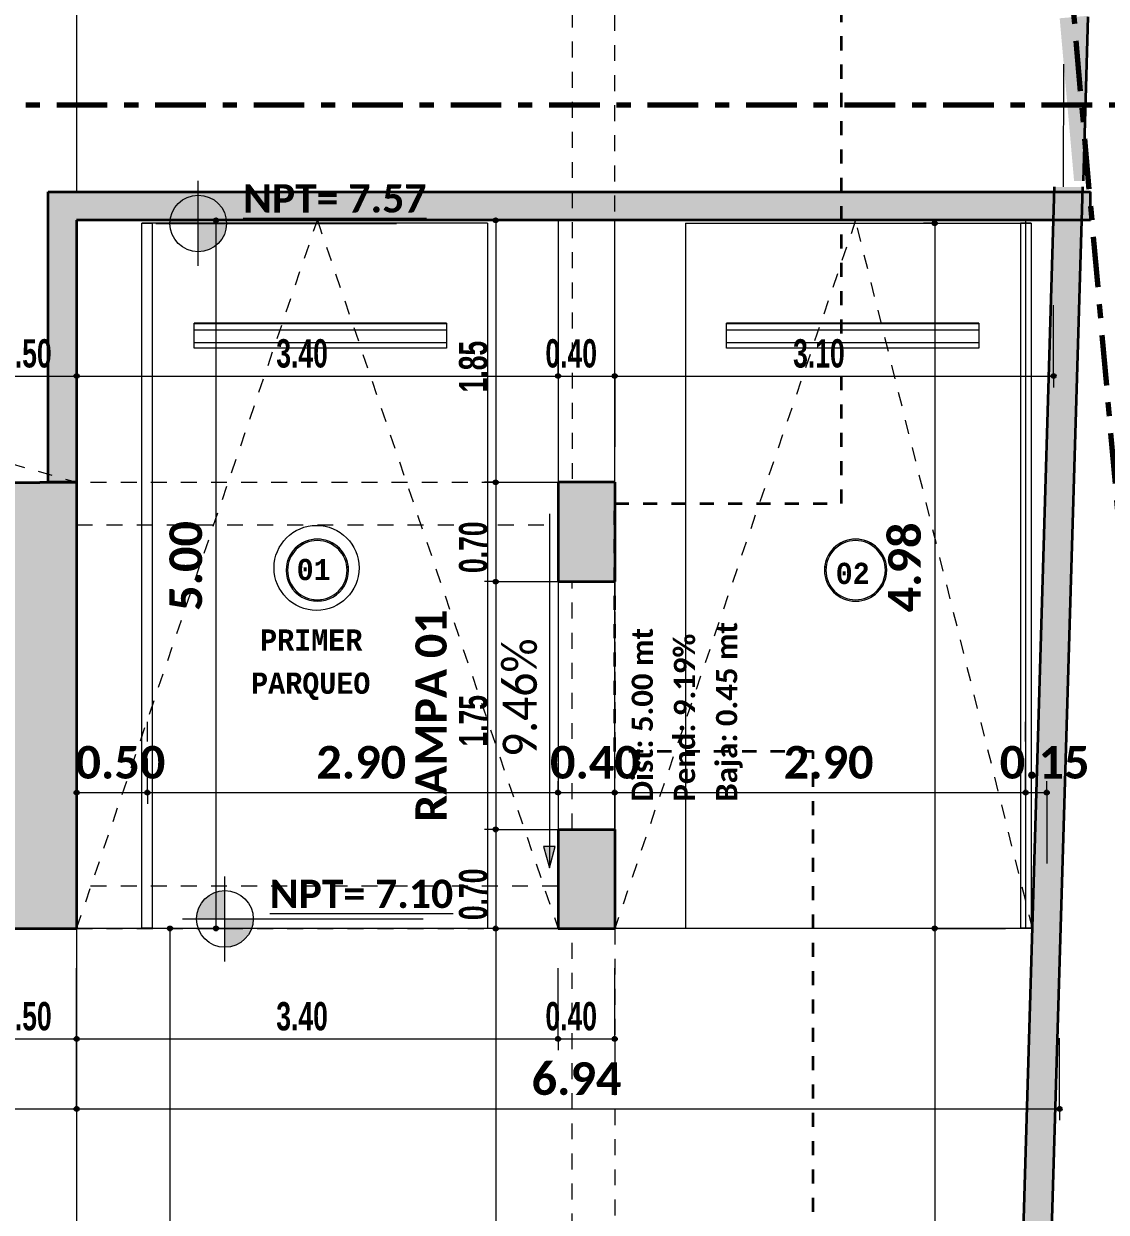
# Model space of a CAD drawing. Header units: metres. Extents: x -144 to 1000, y -717 to 29.
# Drawn here: x 423.21 to 430.85, y -562.43 to -554.04 of the extents above; entities that cross this region are included whole.
import ezdxf

# ---------------------------------------------------------------- set-up
doc = ezdxf.new("R2010")
doc.units = ezdxf.units.M
for name, pattern in [('Basculante', [0.11625, 0.075, -0.04125]), ('basculante modificado', [0.18, 0.1125, -0.0675]), ('Dash Dot 3_16_', [0.595313, 0.357187, -0.119063, 0, -0.119063]), ('Derribado', [0.36, 0.24, -0.12])]:
    doc.linetypes.add(name, pattern=pattern)
doc.layers.get('0').update_dxf_attribs({"color": 1})
for name, color, linetype, lineweight in [('A-ANNO-DIMS', 1, 'Continuous', 9), ('A-DETL', 1, 'Continuous', 9), ('A-DETL-THIN', 1, 'Continuous', 9), ('A-FLOR', 2, 'Continuous', 9), ('A-WALL', 4, 'Continuous', 9), ('C-PRKG', 2, 'Continuous', 9), ('G-ANNO-DIMS', 1, 'Continuous', 9), ('G-ANNO-SYMB', 1, 'Continuous', 9), ('G-ANNO-TEXT', 2, 'Continuous', 9), ('S-COLS', 7, 'Continuous', 9)]:
    doc.layers.add(name, color=color, linetype=linetype, lineweight=lineweight)
doc.layers.add('A-WALL-PATT', color=7, linetype='Continuous', lineweight=35, true_color=0x9c9c9c)
doc.styles.add('Britannic Bold_B_3', font='', dxfattribs={"width": 0.7})
doc.styles.add('Calibri', font='calibri.ttf', dxfattribs={"width": 0.9, "height": 0.24})
doc.styles.add('Calibri_B', font='calibrib.ttf', dxfattribs={"height": 0.165})
doc.styles.add('Calibri_B_1', font='calibrib.ttf', dxfattribs={"height": 0.135})
doc.styles.add('Calibri_B_2', font='calibrib.ttf', dxfattribs={"height": 0.135})
doc.styles.add('Calibri_B_5', font='calibrib.ttf', dxfattribs={"height": 0.66})
doc.styles.add('Courier New_B', font='courbd.ttf', dxfattribs={"height": 0.1125})
doc.styles.get('Britannic Bold_B_3').set_extended_font_data('Britannic Bold', bold=True)

# ---------------------------------------------------------------- blocks, each defined once
blk = doc.blocks.new('Y')
at = {"layer": 'A-ANNO-DIMS', "lineweight": 25, "true_color": 0x004080}
h = blk.add_hatch(color=156, dxfattribs=at)
edge = h.paths.add_edge_path()
edge.add_arc((413.7295, -494.9429), 0.015, 0, 360)
at = {"layer": 'A-ANNO-DIMS', "lineweight": 25, "true_color": 0x00592d}
h = blk.add_hatch(color=118, dxfattribs=at)
edge = h.paths.add_edge_path()
edge.add_arc((415.7046, -494.9429), 0.015, 0, 360)
at = {"layer": 'A-ANNO-DIMS', "lineweight": 25, "true_color": 0x004080}
h = blk.add_hatch(color=156, dxfattribs=at)
edge = h.paths.add_edge_path()
edge.add_arc((418.8035, -494.9636), 0.015, 0, 360)
at = {"layer": 'A-ANNO-DIMS', "lineweight": 25, "true_color": 0x00592d}
h = blk.add_hatch(color=118, dxfattribs=at)
edge = h.paths.add_edge_path()
edge.add_arc((412.7448, -496.0422), 0.015, 0, 360)
h = blk.add_hatch(color=118, dxfattribs=at)
edge = h.paths.add_edge_path()
edge.add_arc((412.7448, -496.0422), 0.015, 0, 360)
h = blk.add_hatch(color=118, dxfattribs=at)
edge = h.paths.add_edge_path()
edge.add_arc((416.1448, -496.0422), 0.015, 0, 360)
h = blk.add_hatch(color=118, dxfattribs=at)
edge = h.paths.add_edge_path()
edge.add_arc((416.1448, -496.0422), 0.015, 0, 360)
h = blk.add_hatch(color=118, dxfattribs=at)
edge = h.paths.add_edge_path()
edge.add_arc((416.5448, -496.0422), 0.015, 0, 360)
h = blk.add_hatch(color=118, dxfattribs=at)
edge = h.paths.add_edge_path()
edge.add_arc((416.5448, -496.0422), 0.015, 0, 360)
h = blk.add_hatch(color=118, dxfattribs=at)
edge = h.paths.add_edge_path()
edge.add_arc((419.6425, -496.0422), 0.015, 0, 360)
h = blk.add_hatch(color=118, dxfattribs=at)
edge = h.paths.add_edge_path()
edge.add_arc((415.7046, -496.7929), 0.015, 0, 360)
h = blk.add_hatch(color=118, dxfattribs=at)
edge = h.paths.add_edge_path()
edge.add_arc((415.7046, -496.7929), 0.015, 0, 360)
h = blk.add_hatch(color=118, dxfattribs=at)
edge = h.paths.add_edge_path()
edge.add_arc((415.7046, -497.494), 0.015, 0, 360)
h = blk.add_hatch(color=118, dxfattribs=at)
edge = h.paths.add_edge_path()
edge.add_arc((415.7046, -497.494), 0.015, 0, 360)
at = {"layer": 'A-ANNO-DIMS', "lineweight": 25, "true_color": 0x004080}
h = blk.add_hatch(color=156, dxfattribs=at)
edge = h.paths.add_edge_path()
edge.add_arc((412.7447, -498.983), 0.015, 0, 360)
h = blk.add_hatch(color=156, dxfattribs=at)
edge = h.paths.add_edge_path()
edge.add_arc((413.2448, -498.983), 0.015, 0, 360)
h = blk.add_hatch(color=156, dxfattribs=at)
edge = h.paths.add_edge_path()
edge.add_arc((413.2448, -498.983), 0.015, 0, 360)
h = blk.add_hatch(color=156, dxfattribs=at)
edge = h.paths.add_edge_path()
edge.add_arc((416.1448, -498.983), 0.015, 0, 360)
h = blk.add_hatch(color=156, dxfattribs=at)
edge = h.paths.add_edge_path()
edge.add_arc((416.1448, -498.983), 0.015, 0, 360)
h = blk.add_hatch(color=156, dxfattribs=at)
edge = h.paths.add_edge_path()
edge.add_arc((416.5448, -498.983), 0.015, 0, 360)
h = blk.add_hatch(color=156, dxfattribs=at)
edge = h.paths.add_edge_path()
edge.add_arc((416.5448, -498.983), 0.015, 0, 360)
h = blk.add_hatch(color=156, dxfattribs=at)
edge = h.paths.add_edge_path()
edge.add_arc((419.4448, -498.983), 0.015, 0, 360)
h = blk.add_hatch(color=156, dxfattribs=at)
edge = h.paths.add_edge_path()
edge.add_arc((419.4448, -498.983), 0.015, 0, 360)
h = blk.add_hatch(color=156, dxfattribs=at)
edge = h.paths.add_edge_path()
edge.add_arc((419.5941, -498.983), 0.015, 0, 360)
at = {"layer": 'A-ANNO-DIMS', "lineweight": 25, "true_color": 0x00592d}
h = blk.add_hatch(color=118, dxfattribs=at)
edge = h.paths.add_edge_path()
edge.add_arc((415.7046, -499.244), 0.015, 0, 360)
h = blk.add_hatch(color=118, dxfattribs=at)
edge = h.paths.add_edge_path()
edge.add_arc((415.7046, -499.244), 0.015, 0, 360)
at = {"layer": 'A-ANNO-DIMS', "lineweight": 25, "true_color": 0x004080}
h = blk.add_hatch(color=156, dxfattribs=at)
edge = h.paths.add_edge_path()
edge.add_arc((413.4049, -499.9429), 0.015, 0, 360)
h = blk.add_hatch(color=156, dxfattribs=at)
edge = h.paths.add_edge_path()
edge.add_arc((413.7295, -499.9429), 0.015, 0, 360)
at = {"layer": 'A-ANNO-DIMS', "lineweight": 25, "true_color": 0x00592d}
h = blk.add_hatch(color=118, dxfattribs=at)
edge = h.paths.add_edge_path()
edge.add_arc((415.7046, -499.9439), 0.015, 0, 360)
h = blk.add_hatch(color=118, dxfattribs=at)
edge = h.paths.add_edge_path()
edge.add_arc((415.7046, -499.9439), 0.015, 0, 360)
at = {"layer": 'A-ANNO-DIMS', "lineweight": 25, "true_color": 0x004080}
h = blk.add_hatch(color=156, dxfattribs=at)
edge = h.paths.add_edge_path()
edge.add_arc((418.8035, -499.9429), 0.015, 0, 360)
h = blk.add_hatch(color=156, dxfattribs=at)
edge = h.paths.add_edge_path()
edge.add_arc((418.8035, -499.9429), 0.015, 0, 360)
at = {"layer": 'A-ANNO-DIMS', "lineweight": 25, "true_color": 0x00592d}
h = blk.add_hatch(color=118, dxfattribs=at)
edge = h.paths.add_edge_path()
edge.add_arc((412.7447, -500.7222), 0.015, 0, 360)
h = blk.add_hatch(color=118, dxfattribs=at)
edge = h.paths.add_edge_path()
edge.add_arc((412.7447, -500.7222), 0.015, 0, 360)
h = blk.add_hatch(color=118, dxfattribs=at)
edge = h.paths.add_edge_path()
edge.add_arc((416.1448, -500.7222), 0.015, 0, 360)
h = blk.add_hatch(color=118, dxfattribs=at)
edge = h.paths.add_edge_path()
edge.add_arc((416.1448, -500.7222), 0.015, 0, 360)
h = blk.add_hatch(color=118, dxfattribs=at)
edge = h.paths.add_edge_path()
edge.add_arc((416.5448, -500.7222), 0.015, 0, 360)
at = {"layer": 'A-ANNO-DIMS', "lineweight": 25, "true_color": 0x004080}
h = blk.add_hatch(color=156, dxfattribs=at)
edge = h.paths.add_edge_path()
edge.add_arc((412.7447, -501.2166), 0.015, 0, 360)
h = blk.add_hatch(color=156, dxfattribs=at)
edge = h.paths.add_edge_path()
edge.add_arc((412.7447, -501.2166), 0.015, 0, 360)
h = blk.add_hatch(color=156, dxfattribs=at)
edge = h.paths.add_edge_path()
edge.add_arc((419.6849, -501.2166), 0.015, 0, 360)
at = {"layer": 'A-WALL-PATT', "true_color": 0x747474}
for points in [[(419.8495, -494.6646), (419.8508, -494.6646), (419.8845, -493.4994), (419.8797, -493.4993), (419.6855, -493.5165), (419.7871, -494.6646)], [(419.6941, -499.9429), (419.8495, -494.707), (419.6495, -494.707), (419.4941, -499.9429), (419.6875, -499.9429)], [(412.7447, -496.7929), (412.7447, -494.7429), (412.5447, -494.7429), (412.5447, -496.7929)], [(419.3631, -511.0971), (419.6941, -499.9429), (419.4941, -499.9429), (419.1632, -511.0912)]]:
    blk.add_hatch(color=8, dxfattribs=at).paths.add_polyline_path(points)
h = blk.add_hatch(color=8, dxfattribs=at)
h.paths.add_polyline_path([(419.4941, -494.9429), (419.6425, -494.9429), (419.6484, -494.7429), (412.7447, -494.7429), (412.745, -494.9429), (419.0483, -494.9429)])
h.paths.add_polyline_path([(419.9033, -494.9429), (419.9033, -494.7429), (419.8485, -494.7429), (419.8425, -494.9429), (419.8847, -494.9429)])
at = {"layer": 'G-ANNO-DIMS'}
h = blk.add_hatch(color=256, dxfattribs=at)
edge = h.paths.add_edge_path()
edge.add_line((413.6038, -494.965), (413.4038, -494.965))
edge.add_arc((413.6038, -494.965), 0.2, 90, 180, ccw=False)
edge.add_line((413.6038, -494.765), (413.6038, -494.965))
h = blk.add_hatch(color=256, dxfattribs=at)
edge = h.paths.add_edge_path()
edge.add_line((413.6038, -494.965), (413.8038, -494.965))
edge.add_arc((413.6038, -494.965), 0.2, 270, 360, ccw=False)
edge.add_line((413.6038, -495.165), (413.6038, -494.965))
blk.add_hatch(color=256, dxfattribs=at).paths.add_polyline_path([(416.0826, -499.5149), (416.1228, -499.3649), (416.0424, -499.3649)])
h = blk.add_hatch(color=256, dxfattribs=at)
edge = h.paths.add_edge_path()
edge.add_line((413.7924, -499.8755), (413.5924, -499.8755))
edge.add_arc((413.7924, -499.8755), 0.2, 90, 180, ccw=False)
edge.add_line((413.7924, -499.6755), (413.7924, -499.8755))
h = blk.add_hatch(color=256, dxfattribs=at)
edge = h.paths.add_edge_path()
edge.add_line((413.7924, -499.8755), (413.9924, -499.8755))
edge.add_arc((413.7924, -499.8755), 0.2, 270, 360, ccw=False)
edge.add_line((413.7924, -500.0755), (413.7924, -499.8755))
at = {"layer": 'S-COLS', "true_color": 0x5b5b5b}
h = blk.add_hatch(color=251, dxfattribs=at)
h.paths.add_polyline_path([(398.7447, -507.644), (398.7447, -506.744), (398.2447, -506.744), (398.2447, -507.644)])
h.paths.add_polyline_path([(416.5445, -507.644), (416.5445, -506.744), (416.0445, -506.744), (416.0445, -507.644)])
h.paths.add_polyline_path([(405.9447, -507.6439), (406.4447, -507.6439), (406.4447, -506.7439), (405.9447, -506.7439), (405.9447, -507.5108)])
h.paths.add_polyline_path([(404.1447, -499.9439), (404.1443, -499.444), (402.4445, -499.444), (402.4445, -497.294), (404.1448, -497.294), (404.1443, -496.794), (402.1445, -496.794), (402.1446, -499.9439), (403.9273, -499.9439)])
h.paths.add_polyline_path([(412.4844, -499.9439), (412.4843, -499.9429), (412.4843, -496.7939), (412.2448, -496.7939), (412.2448, -499.9439), (412.4843, -499.9439)])
h.paths.add_polyline_path([(405.9447, -499.9439), (406.4447, -499.9429), (406.4447, -499.0439), (405.9447, -499.0439), (405.9447, -499.9429)])
h.paths.add_polyline_path([(416.5448, -499.9439), (416.5448, -499.9429), (416.1448, -499.9439)])
h.paths.add_polyline_path([(398.7446, -499.9439), (398.7446, -499.244), (398.2446, -499.244), (398.2446, -499.9439)])
h.paths.add_polyline_path([(406.0496, -497.694), (406.4448, -497.694), (406.4448, -496.794), (405.9448, -496.794), (405.9448, -497.694)])
h.paths.add_polyline_path([(398.7445, -497.494), (398.7445, -496.7929), (398.2445, -496.7929), (398.2445, -497.494)])
h.paths.add_polyline_path([(416.4747, -488.794), (416.5447, -488.794), (416.5447, -487.894), (416.0447, -487.894), (416.0447, -488.794), (416.2093, -488.794)])
h.paths.add_polyline_path([(406.0496, -488.794), (406.4447, -488.794), (406.4447, -487.894), (405.9447, -487.894), (405.9447, -488.794)])
h.paths.add_polyline_path([(399.3447, -488.194), (399.3447, -487.694), (398.4447, -487.694), (398.4447, -488.194)])
h = blk.add_hatch(color=251, dxfattribs=at)
h.paths.add_polyline_path([(416.5448, -499.9429), (416.5448, -499.244), (416.1448, -499.244), (416.1448, -499.9429)])
h.paths.add_polyline_path([(412.4843, -499.9429), (412.7448, -499.9429), (412.7447, -496.7939), (412.4843, -496.7939), (412.4843, -498.1098)])
h.paths.add_polyline_path([(416.1448, -497.494), (416.5448, -497.494), (416.5448, -496.7929), (416.1448, -496.7929)])
at = {"layer": 'A-ANNO-DIMS', "color": 156, "true_color": 0x004080}
for p, q in [((413.7295, -494.9429), (413.2295, -494.9429)), ((413.7295, -499.9429), (413.7295, -494.9429)), ((413.7295, -494.9429), (413.8095, -494.9429)), ((418.8035, -494.9636), (418.7235, -494.9636)), ((418.8035, -494.9636), (418.8035, -499.9429)), ((418.8035, -494.9636), (419.3035, -494.9636)), ((412.7447, -498.983), (412.7447, -498.483)), ((416.1448, -498.983), (416.1448, -498.903)), ((416.1448, -498.983), (416.1448, -498.903)), ((416.5448, -498.983), (416.5448, -498.903)), ((416.5448, -498.983), (416.5448, -498.903)), ((419.5941, -498.983), (419.5941, -498.903)), ((412.7447, -498.983), (413.2448, -498.983)), ((412.7447, -498.983), (412.7447, -499.063)), ((413.2448, -498.983), (413.2448, -499.063)), ((413.2448, -498.983), (416.1448, -498.983)), ((413.2448, -498.983), (413.2448, -499.063)), ((416.1448, -498.983), (416.1448, -499.483)), ((416.1448, -498.983), (416.5448, -498.983)), ((416.1448, -498.983), (416.1448, -499.483)), ((416.5448, -498.983), (416.5448, -499.483)), ((416.5448, -498.983), (419.4448, -498.983)), ((416.5448, -498.983), (416.5448, -499.483)), ((419.4448, -498.983), (419.4448, -499.063)), ((419.4448, -498.983), (419.5941, -498.983)), ((419.4448, -498.983), (419.4448, -499.063)), ((419.5941, -498.983), (419.5941, -499.483)), ((413.4049, -499.9429), (412.9049, -499.9429)), ((413.7295, -499.9429), (413.2295, -499.9429)), ((413.4049, -505.9429), (413.4049, -499.9429)), ((413.4049, -499.9429), (413.4849, -499.9429)), ((413.7295, -499.9429), (413.8095, -499.9429)), ((418.8035, -499.9429), (418.7235, -499.9429)), ((418.8035, -499.9429), (418.7235, -499.9429)), ((418.8035, -499.9429), (419.3035, -499.9429)), ((418.8035, -499.9429), (418.8035, -505.9429)), ((418.8035, -499.9429), (419.3035, -499.9429)), ((412.7447, -501.2166), (412.7447, -500.7166)), ((412.7447, -501.2166), (412.7447, -500.7166)), ((419.6849, -501.2166), (419.6849, -500.7166)), ((402.1443, -501.2166), (412.7447, -501.2166)), ((412.7447, -501.2166), (419.6849, -501.2166)), ((412.7447, -501.2166), (412.7447, -501.2966)), ((412.7447, -501.2166), (412.7447, -501.2966)), ((419.6849, -501.2166), (419.6849, -501.2966))]:
    blk.add_line(p, q, dxfattribs=at)
at = {"layer": 'A-ANNO-DIMS', "color": 118, "true_color": 0x00592d}
for p, q in [((415.7046, -494.9429), (415.6246, -494.9429)), ((415.7046, -494.9429), (415.7046, -496.7929)), ((415.7046, -494.9429), (416.2046, -494.9429)), ((419.6425, -496.0422), (419.6425, -495.5422)), ((412.7448, -496.0422), (412.7448, -495.9622)), ((412.7448, -496.0422), (412.7448, -495.9622)), ((416.1448, -496.0422), (416.1448, -495.9622)), ((416.1448, -496.0422), (416.1448, -495.9622)), ((416.5448, -496.0422), (416.5448, -495.9622)), ((416.5448, -496.0422), (416.5448, -495.9622)), ((412.2448, -496.0422), (412.7448, -496.0422)), ((412.7448, -496.0422), (412.7448, -496.5422)), ((412.7448, -496.0422), (416.1448, -496.0422)), ((412.7448, -496.0422), (412.7448, -496.5422)), ((416.1448, -496.0422), (416.1448, -496.5422)), ((416.1448, -496.0422), (416.5448, -496.0422)), ((416.1448, -496.0422), (416.1448, -496.5422)), ((416.5448, -496.0422), (416.5448, -496.5422)), ((416.5448, -496.0422), (419.6425, -496.0422)), ((416.5448, -496.0422), (416.5448, -496.5422)), ((419.6425, -496.0422), (419.6425, -496.1222)), ((415.7046, -496.7929), (415.6246, -496.7929)), ((415.7046, -496.7929), (415.6246, -496.7929)), ((415.7046, -496.7929), (416.2046, -496.7929)), ((415.7046, -496.7929), (415.7046, -497.494)), ((415.7046, -496.7929), (416.2046, -496.7929)), ((415.7046, -497.494), (415.6246, -497.494)), ((415.7046, -497.494), (415.6246, -497.494)), ((415.7046, -497.494), (416.2046, -497.494)), ((415.7046, -497.494), (415.7046, -499.244)), ((415.7046, -497.494), (416.2046, -497.494)), ((415.7046, -499.244), (415.6246, -499.244)), ((415.7046, -499.244), (415.6246, -499.244)), ((415.7046, -499.244), (416.2046, -499.244)), ((415.7046, -499.244), (415.7046, -499.9439)), ((415.7046, -499.244), (416.2046, -499.244)), ((415.7046, -499.9439), (415.6246, -499.9439)), ((415.7046, -499.9439), (415.6246, -499.9439)), ((415.7046, -499.9439), (416.2046, -499.9439)), ((415.7046, -499.9439), (415.7046, -506.744)), ((415.7046, -499.9439), (416.2046, -499.9439)), ((412.7447, -500.7222), (412.7447, -500.2222)), ((412.7447, -500.7222), (412.7447, -500.2222)), ((416.1448, -500.7222), (416.1448, -500.2222)), ((416.1448, -500.7222), (416.1448, -500.2222)), ((416.5448, -500.7222), (416.5448, -500.2222)), ((412.2448, -500.7222), (412.7447, -500.7222)), ((412.7447, -500.7222), (412.7447, -500.8022)), ((412.7447, -500.7222), (416.1448, -500.7222)), ((412.7447, -500.7222), (412.7447, -500.8022)), ((416.1448, -500.7222), (416.1448, -500.8022)), ((416.1448, -500.7222), (416.5448, -500.7222)), ((416.1448, -500.7222), (416.1448, -500.8022)), ((416.5448, -500.7222), (416.5448, -500.8022))]:
    blk.add_line(p, q, dxfattribs=at)
at = {"layer": 'A-ANNO-DIMS', "color": 156, "linetype": 'Derribado', "true_color": 0x004080}
for p, q in [((413.2448, -498.983), (413.2448, -498.483)), ((413.2448, -498.983), (413.2448, -498.483)), ((419.4448, -498.983), (419.4448, -498.483)), ((419.4448, -498.983), (419.4448, -498.483))]:
    blk.add_line(p, q, dxfattribs=at)
at = {"layer": 'A-ANNO-DIMS', "color": 156, "lineweight": 25, "true_color": 0x004080}
for centre in [(413.7295, -494.9429), (418.8035, -494.9636), (412.7447, -498.983), (413.2448, -498.983), (413.2448, -498.983), (416.1448, -498.983), (416.1448, -498.983), (416.5448, -498.983), (416.5448, -498.983), (419.4448, -498.983), (419.4448, -498.983), (419.5941, -498.983), (413.4049, -499.9429), (413.7295, -499.9429), (418.8035, -499.9429), (418.8035, -499.9429), (412.7447, -501.2166), (412.7447, -501.2166), (419.6849, -501.2166)]:
    blk.add_circle(centre, 0.015, dxfattribs=at)
at = {"layer": 'A-ANNO-DIMS', "color": 118, "lineweight": 25, "true_color": 0x00592d}
for centre in [(415.7046, -494.9429), (412.7448, -496.0422), (412.7448, -496.0422), (416.1448, -496.0422), (416.1448, -496.0422), (416.5448, -496.0422), (416.5448, -496.0422), (419.6425, -496.0422), (415.7046, -496.7929), (415.7046, -496.7929), (415.7046, -497.494), (415.7046, -497.494), (415.7046, -499.244), (415.7046, -499.244), (415.7046, -499.9439), (415.7046, -499.9439), (412.7447, -500.7222), (412.7447, -500.7222), (416.1448, -500.7222), (416.1448, -500.7222), (416.5448, -500.7222)]:
    blk.add_circle(centre, 0.015, dxfattribs=at)
at = {"layer": 'A-DETL', "color": 7, "linetype": 'Dash Dot 3_16_', "lineweight": 70}
blk.add_line((418.9398, -483.9787), (421.3402, -511.0525), dxfattribs=at)
at = {"layer": 'A-DETL', "color": 7, "linetype": 'basculante modificado'}
for p, q in [((416.2447, -488.794), (416.2447, -496.7929)), ((416.5447, -496.7929), (416.5447, -488.794)), ((416.1441, -496.7939), (412.7447, -496.7939)), ((412.7447, -497.0939), (416.1448, -497.0939)), ((416.244, -499.2425), (416.244, -497.494)), ((416.544, -497.494), (416.544, -499.2425)), ((416.1441, -499.6439), (412.7447, -499.6439)), ((412.7447, -499.9439), (416.1448, -499.9439)), ((416.2445, -506.7439), (416.2445, -499.9439)), ((416.5445, -499.9439), (416.5445, -506.7439))]:
    blk.add_line(p, q, dxfattribs=at)
at = {"layer": 'A-DETL', "color": 7, "linetype": 'Basculante', "lineweight": 35}
for p, q in [((418.1448, -496.9429), (418.1448, -492.844)), ((416.5448, -498.694), (416.5448, -496.9429)), ((416.5448, -496.9429), (418.1448, -496.9429)), ((417.9447, -498.694), (416.5448, -498.694)), ((417.9447, -503.544), (417.9447, -498.694))]:
    blk.add_line(p, q, dxfattribs=at)
at = {"layer": 'A-DETL', "color": 9, "linetype": 'Basculante', "true_color": 0xc0c0c0}
for p, q in [((402.094, -493.7329), (412.7447, -496.7929)), ((412.7447, -499.9439), (414.4447, -494.9429)), ((414.4447, -494.9429), (416.1447, -499.9429)), ((418.2448, -494.9429), (416.5448, -499.9429)), ((419.4941, -499.9429), (418.2448, -494.9429))]:
    blk.add_line(p, q, dxfattribs=at)
at = {"layer": 'A-DETL', "color": 7}
blk.add_circle((414.4392, -497.397), 0.3, dxfattribs=at)
at = {"layer": 'A-DETL-THIN'}
for p, q in [((416.5448, -494.9429), (416.1448, -494.9429)), ((416.1448, -494.9429), (416.1448, -496.7929)), ((416.5448, -496.7929), (416.5448, -494.9429)), ((419.6425, -494.9429), (419.4448, -494.9429)), ((419.4448, -494.9429), (419.4448, -499.9417)), ((419.4941, -499.9417), (419.6425, -494.9429)), ((416.1448, -496.7929), (416.5448, -496.7929)), ((416.1447, -497.494), (416.1447, -499.244)), ((416.5448, -497.494), (416.1447, -497.494)), ((416.5448, -499.244), (416.5448, -497.494)), ((416.1447, -499.244), (416.5448, -499.244)), ((419.4448, -499.9417), (419.4941, -499.9417))]:
    blk.add_line(p, q, dxfattribs=at)
at = {"layer": 'A-FLOR'}
for p, q in [((412.745, -486.6765), (412.745, -494.7429)), ((419.7114, -494.707), (419.7139, -493.8393)), ((398.7445, -496.7929), (412.5447, -496.7929)), ((412.7447, -499.9439), (412.7447, -510.0593)), ((416.1448, -499.9429), (412.7448, -499.9429)), ((419.4941, -499.9429), (416.5448, -499.9429))]:
    blk.add_line(p, q, dxfattribs=at)
at = {"layer": 'A-WALL', "lineweight": 35}
for p, q in [((419.8852, -493.5064), (419.8508, -494.6646)), ((419.1632, -511.0912), (419.6495, -494.707)), ((419.3631, -511.0971), (419.8495, -494.707)), ((412.5447, -496.7929), (412.5447, -494.7429)), ((412.5447, -494.7429), (419.9033, -494.7429)), ((419.9033, -494.9429), (419.9033, -494.7429)), ((412.7447, -494.9429), (412.7447, -496.7929)), ((419.9033, -494.9429), (412.7447, -494.9429)), ((412.7447, -496.7929), (412.5447, -496.7929))]:
    blk.add_line(p, q, dxfattribs=at)
at = {"layer": 'C-PRKG'}
for p, q in [((413.28, -494.9636), (413.2059, -494.9636)), ((413.2059, -494.9636), (413.2059, -494.9639)), ((413.2059, -494.9639), (413.28, -494.9639)), ((413.2059, -499.9417), (413.2059, -494.9639)), ((413.28, -494.9639), (413.28, -494.9636)), ((413.28, -499.9417), (413.28, -494.9639)), ((415.6448, -494.9636), (415.6448, -499.9414)), ((417.0448, -494.9636), (417.0448, -499.9414)), ((419.4096, -494.9636), (419.4096, -494.9639)), ((419.4838, -494.9636), (419.4096, -494.9636)), ((419.4096, -494.9639), (419.4838, -494.9639)), ((419.4096, -494.9639), (419.4096, -499.9417)), ((419.4838, -494.9639), (419.4838, -494.9636)), ((419.4838, -494.9639), (419.4838, -499.9417)), ((413.5754, -495.6709), (413.5754, -495.669)), ((415.3554, -495.669), (413.5754, -495.669)), ((413.5754, -495.7187), (413.5754, -495.6709)), ((413.5754, -495.6709), (415.3554, -495.6709)), ((413.5754, -495.8083), (413.5754, -495.7187)), ((415.3554, -495.7187), (413.5754, -495.7187)), ((415.3554, -495.669), (415.3554, -495.6709)), ((415.3554, -495.6709), (415.3554, -495.7187)), ((415.3554, -495.7187), (415.3554, -495.8083)), ((417.3342, -495.6709), (417.3342, -495.669)), ((419.1142, -495.669), (417.3342, -495.669)), ((417.3342, -495.7187), (417.3342, -495.6709)), ((417.3342, -495.6709), (419.1142, -495.6709)), ((417.3342, -495.8083), (417.3342, -495.7187)), ((419.1142, -495.7187), (417.3342, -495.7187)), ((419.1142, -495.669), (419.1142, -495.6709)), ((419.1142, -495.6709), (419.1142, -495.7187)), ((419.1142, -495.7187), (419.1142, -495.8083)), ((413.5754, -495.8455), (413.5754, -495.8083)), ((415.3554, -495.8083), (413.5754, -495.8083)), ((415.3554, -495.8083), (415.3554, -495.8455)), ((417.3342, -495.8455), (417.3342, -495.8083)), ((419.1142, -495.8083), (417.3342, -495.8083)), ((419.1142, -495.8083), (419.1142, -495.8455)), ((415.3554, -495.8455), (413.5754, -495.8455)), ((419.1142, -495.8455), (417.3342, -495.8455)), ((414.2248, -497.413), (414.2248, -497.4135)), ((414.6648, -497.4135), (414.6648, -497.413)), ((418.0248, -497.413), (418.0248, -497.4135)), ((418.4648, -497.4135), (418.4648, -497.413)), ((413.28, -499.9417), (413.2059, -499.9417)), ((419.4838, -499.9417), (419.4096, -499.9417))]:
    blk.add_line(p, q, dxfattribs=at)
at = {"layer": 'C-PRKG', "lineweight": 15}
for p, q in [((415.6448, -494.9636), (413.2448, -494.9636)), ((417.0448, -494.9636), (419.4448, -494.9636))]:
    blk.add_line(p, q, dxfattribs=at)
at = {"layer": 'C-PRKG'}
for centre, major_axis, start_param, end_param in [((414.4448, -497.413), (-0.22, 0), 3.141593, 6.283185), ((414.4448, -497.4135), (0.22, 0), 0, 3.141593), ((414.4448, -497.4135), (-0.21, 0), 3.141593, 6.283185), ((418.2448, -497.413), (-0.22, 0), 3.141593, 6.283185), ((418.2448, -497.4135), (0.22, 0), 0, 3.141593), ((418.2448, -497.4135), (-0.21, 0), 3.141593, 6.283185), ((414.4448, -497.4135), (-0.22, 0), 0, 3.141593), ((414.4448, -497.413), (0.21, 0), 3.14273, 6.282048), ((414.4448, -497.4135), (0.21, 0), 3.141593, 6.283185), ((418.2448, -497.4135), (0.22, 0), 3.141593, 6.283185), ((418.2448, -497.413), (0.21, 0), 3.14273, 6.282048), ((418.2448, -497.4135), (-0.21, 0), 0, 3.141593)]:
    blk.add_ellipse(centre, major_axis=major_axis, ratio=0.995551, start_param=start_param, end_param=end_param, dxfattribs=at)
at = {"layer": 'G-ANNO-DIMS'}
for p, q in [((413.6038, -495.265), (413.6038, -494.665)), ((413.3038, -494.965), (415.0038, -494.965)), ((416.0826, -497.0149), (416.0826, -499.5149)), ((416.1228, -499.3649), (416.0424, -499.3649)), ((416.0424, -499.3649), (416.0826, -499.5149)), ((416.0826, -499.5149), (416.1228, -499.3649)), ((413.7924, -500.1755), (413.7924, -499.5755)), ((413.4924, -499.8755), (415.1924, -499.8755))]:
    blk.add_line(p, q, dxfattribs=at)
for centre in [(413.6038, -494.965), (413.7924, -499.8755)]:
    blk.add_circle(centre, 0.2, dxfattribs=at)
at = {"layer": 'G-ANNO-SYMB', "linetype": 'Dash Dot 3_16_', "lineweight": 70}
blk.add_line((411.9094, -494.1283), (421.6695, -494.1283), dxfattribs=at)
at = {"layer": 'S-COLS', "lineweight": 35}
for p, q in [((412.2448, -496.7939), (412.4843, -496.7939)), ((412.7448, -496.7939), (412.4843, -496.7939)), ((412.7448, -496.7939), (412.7448, -499.9429)), ((416.5448, -496.7929), (416.1448, -496.7929)), ((416.1448, -496.7929), (416.1448, -497.494)), ((416.5448, -496.7929), (416.5448, -497.494)), ((416.1448, -497.494), (416.5448, -497.494)), ((416.1448, -499.244), (416.1448, -499.9429)), ((416.1448, -499.244), (416.5448, -499.244)), ((416.5448, -499.244), (416.5448, -499.9429)), ((412.2448, -499.9439), (412.7448, -499.9439)), ((412.7448, -499.9439), (412.7448, -499.9429)), ((416.1448, -499.9439), (416.1448, -499.9429)), ((416.1448, -499.9439), (416.5448, -499.9439)), ((416.5448, -499.9439), (416.5448, -499.9429))]:
    blk.add_line(p, q, dxfattribs=at)
at = {"layer": 'A-ANNO-DIMS', "color": 118, "true_color": 0x00592d, "char_height": 0.2, "width": 0.696141, "attachment_point": 1, "line_spacing_factor": 1.000203, "style": 'Britannic Bold_B_3'}
for s, insert in [('0.50', (412.2047, -495.7822)), ('3.40', (414.1547, -495.7822)), ('0.40', (416.0547, -495.7822)), ('3.10', (417.8036, -495.7822)), ('0.50', (412.2047, -500.4622)), ('3.40', (414.1547, -500.4622)), ('0.40', (416.0547, -500.4622))]:
    blk.add_mtext(s, dxfattribs=dict(at, insert=insert))
at = {"layer": 'A-ANNO-DIMS', "color": 118, "true_color": 0x00592d, "char_height": 0.2, "width": 0.696141, "attachment_point": 1, "rotation": 90, "line_spacing_factor": 1.000203, "style": 'Britannic Bold_B_3'}
for s, insert in [('1.85', (415.4446, -496.158)), ('0.70', (415.4446, -497.4335)), ('1.75', (415.4446, -498.659)), ('0.70', (415.4446, -499.884))]:
    blk.add_mtext(s, dxfattribs=dict(at, insert=insert))
at = {"layer": 'A-ANNO-DIMS', "color": 156, "true_color": 0x004080, "char_height": 0.23, "width": 0.617934, "attachment_point": 1, "rotation": 90, "line_spacing_factor": 1.158048, "style": 'Calibri_B_5'}
for s, insert in [('5.00', (413.4007, -497.7004)), ('4.98', (418.4747, -497.7107))]:
    blk.add_mtext(s, dxfattribs=dict(at, insert=insert))
at = {"layer": 'A-ANNO-DIMS', "color": 156, "true_color": 0x004080, "char_height": 0.23, "width": 0.617934, "attachment_point": 1, "line_spacing_factor": 1.158048, "style": 'Calibri_B_5'}
for s, insert in [('0.50', (412.7373, -498.6543)), ('2.90', (414.4373, -498.6543)), ('0.40', (416.0873, -498.6543)), ('2.90', (417.7373, -498.6543)), ('0.15', (419.262, -498.6543)), ('6.94', (415.9573, -500.8878))]:
    blk.add_mtext(s, dxfattribs=dict(at, insert=insert))
at = {"layer": 'G-ANNO-DIMS', "color": 5, "true_color": 0x0000ff, "style": 'Calibri_B_2'}
for s, p in [('%%UNPT= 7.57', (413.9205, -494.8878)), ('%%UNPT= 7.10', (414.109, -499.7983))]:
    blk.add_text(s, height=0.2, dxfattribs=at).set_placement(p)
at = {"layer": 'G-ANNO-DIMS', "style": 'Calibri', "width": 0.9}
blk.add_text('9.46%%%', height=0.24, rotation=90, dxfattribs=at).set_placement((415.994, -498.733))
at = {"layer": 'G-ANNO-TEXT', "style": 'Courier New_B', "width": 0.8}
for s, p in [('01', (414.2984, -497.4834)), ('02', (418.1041, -497.5108)), ('PRIMER', (414.0407, -497.9815)), ('PARQUEO', (413.9772, -498.2858))]:
    blk.add_text(s, height=0.15, dxfattribs=at).set_placement(p)
at = {"layer": 'G-ANNO-TEXT'}
for s, height, style, p in [('RAMPA 01', 0.22, 'Calibri_B', (415.3572, -499.1901)), ('Dist: 5.00 mt', 0.15, 'Calibri_B_1', (416.8137, -499.0475)), ('Baja: 0.45 mt', 0.15, 'Calibri_B_1', (417.409, -499.0475)), ('Pend: 9.19%%%', 0.15, 'Calibri_B_1', (417.1114, -499.0475))]:
    blk.add_text(s, height=height, rotation=90, dxfattribs=dict(at, style=style)).set_placement(p)

msp = doc.modelspace()

# ---------------------------------------------------------------- block references
at = {"color": 3}
msp.add_blockref('Y', (10.839, -60.481), dxfattribs=at)

doc.saveas('drawing.dxf')
